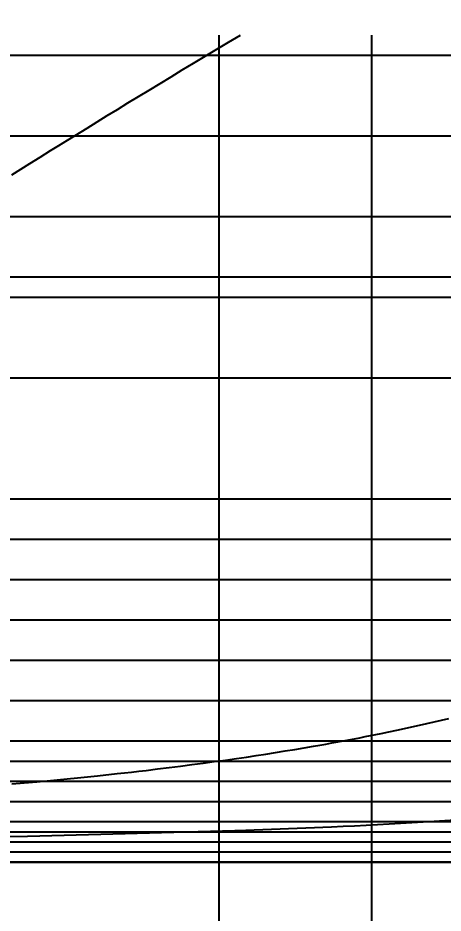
# Model space of a CAD drawing. Header units: millimetres. Extents: x -190954 to 154095, y 101 to 64253.
# Drawn here: x 214.17 to 221.2, y 140.33 to 155.12 of the extents above; entities that cross this region are included whole.
import ezdxf

# ---------------------------------------------------------------- set-up
doc = ezdxf.new("R2010")
doc.units = ezdxf.units.MM
for name, color, linetype in [('B1', 179, 'Continuous'), ('B2', 179, 'Continuous'), ('B3', 179, 'Continuous'), ('B4', 179, 'Continuous'), ('GRID', 179, 'Continuous'), ('WL20', 179, 'Continuous')]:
    doc.layers.add(name, color=color, linetype=linetype)
doc.styles.add('SLDTEXTSTYLE0', font='TXT', dxfattribs={"width": 0.75})
doc.dimstyles.new('SLDDIMSTYLE0', dxfattribs={"dimtxt": 3.175, "dimasz": 3.302, "dimexe": 0, "dimexo": 0.0625, "dimgap": 0.79375, "dimtad": 0, "dimtih": 1, "dimtoh": 1, "dimlfac": 1500, "dimrnd": 1e-09, "dimzin": 4, "dimdsep": 46, "dimtxsty": 'SLDTEXTSTYLE0', "dimsah": 1, "dimcen": 0.09, "dimadec": 0, "dimazin": 1, "dimtfac": 1, "dimtofl": 0, "dimtmove": 0, "dimatfit": 3, "dimfxl": 0, "dimfrac": 2, "dimtolj": 1, "dimtzin": 12, "dimarcsym": 0})

# ---------------------------------------------------------------- blocks, each defined once
blk = doc.blocks.new('_D')
at = {"layer": 'WL20'}
for p, q in [((25.597, 126.417), (25.597, 168.839)), ((227.596, 126.417), (227.596, 168.839)), ((25.597, 165.664), (126.8, 165.664)), ((227.596, 165.664), (146.741, 165.664))]:
    blk.add_line(p, q, dxfattribs=at)
for points in [[(25.597, 165.664), (28.899, 165.156), (28.899, 166.172)], [(227.596, 165.664), (224.294, 166.172), (224.294, 165.156)]]:
    blk.add_solid(points, dxfattribs=at)
at = {"layer": 'WL20', "insert": (126.8, 167.237), "char_height": 3.175, "attachment_point": 1, "style": 'SLDTEXTSTYLE0'}
blk.add_mtext('302998.00', dxfattribs=at)

msp = doc.modelspace()

# ---------------------------------------------------------------- linework, layer by layer
at = {"layer": 'B1', "color": 211}
for p, q in [((211.960208, 141.1652667), (214.7050667, 141.1652667)), ((214.7050667, 141.1652667), (217.089118, 141.1652667)), ((217.089118, 141.1652667), (219.1123627, 141.1652667)), ((219.1123627, 141.1652667), (220.7747993, 141.1652667)), ((220.7747993, 141.1652667), (222.07643, 141.1652667))]:
    msp.add_line(p, q, dxfattribs=at)
at = {"layer": 'B2', "color": 211}
for p, q in [((220.962802, 141.8391053), (221.0524567, 141.8448007)), ((221.0524567, 141.8448007), (221.4937653, 141.874458)), ((217.7979293, 141.689806), (219.3546727, 141.75243)), ((219.3546727, 141.75243), (219.54638, 141.7614187)), ((219.54638, 141.7614187), (219.7375033, 141.770704)), ((219.7375033, 141.770704), (219.9280627, 141.7803007)), ((219.9280627, 141.7803007), (220.1180687, 141.7902207)), ((220.1180687, 141.7902207), (220.3075613, 141.8004867)), ((220.3075613, 141.8004867), (220.496538, 141.81111)), ((220.496538, 141.81111), (220.8730453, 141.833508)), ((220.8730453, 141.833508), (220.962802, 141.8391053)), ((214.0252207, 141.590614), (214.3353847, 141.5967753)), ((214.3353847, 141.5967753), (217.758504, 141.6884287)), ((217.758504, 141.6884287), (217.7979293, 141.689806))]:
    msp.add_line(p, q, dxfattribs=at)
at = {"layer": 'B3', "color": 211}
for p, q in [((220.9330473, 143.4588047), (221.0546313, 143.4867713)), ((221.0546313, 143.4867713), (221.1748967, 143.5148933)), ((221.1748967, 143.5148933), (221.2938273, 143.5431747)), ((220.176608, 143.2952773), (220.305812, 143.3219753)), ((220.305812, 143.3219753), (220.433786, 143.3489093)), ((220.433786, 143.3489093), (220.560512, 143.3760693)), ((220.560512, 143.3760693), (220.685974, 143.403446)), ((220.685974, 143.403446), (220.8101573, 143.431028)), ((220.8101573, 143.431028), (220.9330473, 143.4588047)), ((219.4614687, 143.156124), (219.643374, 143.1901773)), ((219.643374, 143.1901773), (219.733562, 143.2073933)), ((219.733562, 143.2073933), (219.823232, 143.2247327)), ((219.823232, 143.2247327), (219.9123773, 143.2421933)), ((219.9123773, 143.2421933), (220.0009927, 143.2597727)), ((220.0009927, 143.2597727), (220.0890713, 143.277468)), ((220.0890713, 143.277468), (220.176608, 143.2952773)), ((218.591568, 143.0050193), (218.749266, 143.0310327)), ((218.749266, 143.0310327), (218.905738, 143.0574313)), ((218.905738, 143.0574313), (219.0609553, 143.0842093)), ((219.0609553, 143.0842093), (219.1619313, 143.1019527)), ((219.1619313, 143.1019527), (219.262348, 143.119854)), ((219.262348, 143.119854), (219.3621967, 143.137912)), ((219.3621967, 143.137912), (219.4614687, 143.156124)), ((217.6031527, 142.8546453), (217.7857187, 142.8808527)), ((217.7857187, 142.8808527), (217.949108, 142.9048913)), ((217.949108, 142.9048913), (218.111416, 142.929328)), ((218.111416, 142.929328), (218.272614, 142.9541633)), ((218.272614, 142.9541633), (218.432674, 142.9793947)), ((218.432674, 142.9793947), (218.591568, 143.0050193)), ((216.4824167, 142.7077253), (216.6720607, 142.7309927)), ((216.6720607, 142.7309927), (216.860604, 142.754744)), ((216.860604, 142.754744), (217.048016, 142.778982)), ((217.048016, 142.778982), (217.2342667, 142.8037107)), ((217.2342667, 142.8037107), (217.4193233, 142.8289313)), ((217.4193233, 142.8289313), (217.6031527, 142.8546453)), ((215.3224247, 142.5779753), (215.4870653, 142.595154)), ((215.4870653, 142.595154), (215.814316, 142.630472)), ((215.814316, 142.630472), (215.9342447, 142.6438193)), ((215.9342447, 142.6438193), (216.053788, 142.6573447)), ((216.053788, 142.6573447), (216.172942, 142.6710507)), ((216.172942, 142.6710507), (216.2916993, 142.684938)), ((216.2916993, 142.684938), (216.4824167, 142.7077253)), ((214.07408, 142.4595033), (214.212962, 142.47172)), ((214.212962, 142.47172), (214.489508, 142.4967333)), ((214.489508, 142.4967333), (214.6573547, 142.512376)), ((214.6573547, 142.512376), (214.824578, 142.5283173)), ((214.824578, 142.5283173), (214.9911707, 142.5445613)), ((214.9911707, 142.5445613), (215.1571227, 142.561112)), ((215.1571227, 142.561112), (215.3224247, 142.5779753))]:
    msp.add_line(p, q, dxfattribs=at)
at = {"layer": 'B4', "color": 211}
for p, q in [((217.4598887, 154.598028), (217.6548867, 154.71436)), ((217.6548867, 154.71436), (217.8525087, 154.8319333)), ((217.26749, 154.4829327), (217.4598887, 154.598028)), ((217.0776687, 154.3690693), (217.26749, 154.4829327)), ((216.8903993, 154.2564347), (217.0776687, 154.3690693)), ((216.523434, 154.0348333), (216.705662, 154.1450233)), ((216.705662, 154.1450233), (216.8903993, 154.2564347)), ((216.3436927, 153.92586), (216.523434, 154.0348333)), ((216.1664167, 153.8181013), (216.3436927, 153.92586)), ((215.8191727, 153.6062153), (215.9915833, 153.711554)), ((215.9915833, 153.711554), (216.1664167, 153.8181013)), ((215.6491627, 153.502084), (215.8191727, 153.6062153)), ((215.3162607, 153.2974353), (215.481532, 153.399158)), ((215.481532, 153.399158), (215.6491627, 153.502084)), ((214.9927133, 153.0975953), (215.3162607, 153.2974353)), ((214.8526147, 153.0107787), (214.9927133, 153.0975953)), ((214.7142987, 152.9248993), (214.8526147, 153.0107787)), ((214.3730347, 152.7123167), (214.542272, 152.8178613)), ((214.542272, 152.8178613), (214.7142987, 152.9248993)), ((214.0765907, 152.5268753), (214.3730347, 152.7123167))]:
    msp.add_line(p, q, dxfattribs=at)
at = {"layer": 'GRID', "color": 135}
for p, q in [((217.4972727, 125.1466667), (217.4972727, 154.8319333)), ((220.0219313, 125.1466667), (220.0219313, 154.8319333)), ((251.23, 154.4986), (21.19727, 154.4986)), ((251.23, 153.1652667), (21.19727, 153.1652667)), ((251.23, 151.8319333), (21.19727, 151.8319333)), ((251.23, 150.4986), (21.19727, 150.4986)), ((251.23, 149.1652667), (21.19727, 149.1652667)), ((251.23, 147.1652667), (21.19727, 147.1652667)), ((251.23, 146.4986), (21.19727, 146.4986)), ((251.23, 145.8319333), (21.19727, 145.8319333)), ((251.23, 145.1652667), (21.19727, 145.1652667)), ((251.23, 144.4986), (21.19727, 144.4986)), ((251.23, 143.8319333), (21.19727, 143.8319333)), ((251.23, 143.1652667), (21.19727, 143.1652667)), ((251.23, 142.8319333), (21.19727, 142.8319333)), ((251.23, 142.4986), (21.19727, 142.4986)), ((251.23, 142.1652667), (21.19727, 142.1652667)), ((251.23, 141.8319333), (21.19727, 141.8319333)), ((251.23, 141.6652667), (21.19727, 141.6652667)), ((251.23, 141.4986), (21.19727, 141.4986)), ((251.23, 141.3319333), (21.19727, 141.3319333)), ((251.23, 141.1652667), (21.19727, 141.1652667))]:
    msp.add_line(p, q, dxfattribs=at)
at = {"layer": 'GRID', "color": 2}
msp.add_line((251.23, 150.8319333), (21.19727, 150.8319333), dxfattribs=at)
at = {"layer": 'GRID', "color": 255}
msp.add_line((251.23, 141.1652667), (21.19727, 141.1652667), dxfattribs=at)

# ---------------------------------------------------------------- dimensions: what is measured, and where the dimension line sits
at = {"layer": 'WL20'}
dim = msp.add_linear_dim(base=(25.5972687, 165.6644439), p1=(227.595936, 125.1466667), p2=(25.5972687, 125.1466667), dimstyle='SLDDIMSTYLE0', dxfattribs=at)
dim.commit()
dim.dimension.update_dxf_attribs({"geometry": '_D', "text_midpoint": (136.7707445, 165.6644439), "dimtype": 160})

doc.saveas('drawing.dxf')
